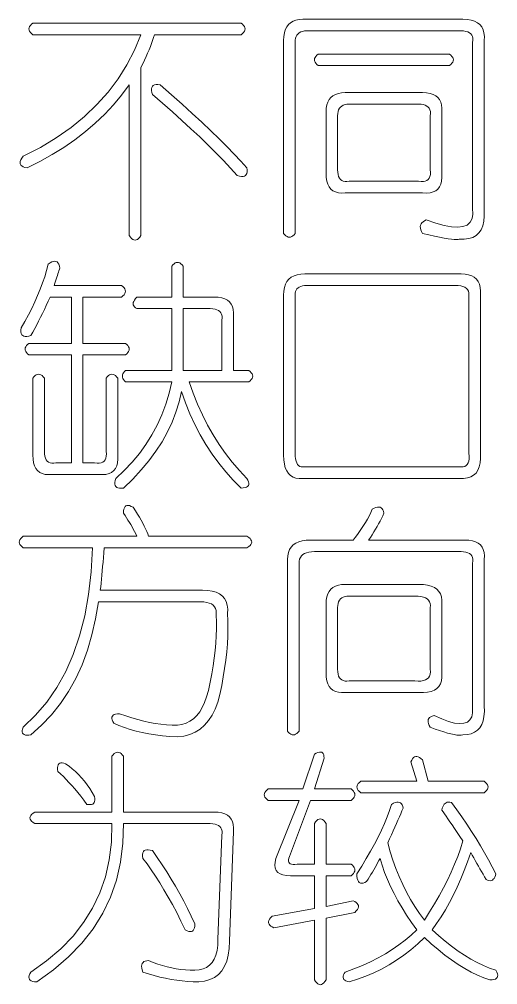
# Model space of a CAD drawing. Extents: x 0 to 297, y 0 to 210.
# Drawn here: x 109.26 to 119.18, y 35.34 to 55.36 of the extents above; entities that cross this region are included whole.
import ezdxf

# ---------------------------------------------------------------- set-up
doc = ezdxf.new("R2010")
doc.units = 0

msp = doc.modelspace()

# ---------------------------------------------------------------- linework, layer by layer
at = {"color": 255, "lineweight": 13}
for points in [[(109.541, 55.282), (113.861, 55.282), (113.89, 55.258), (113.912, 55.234), (113.928, 55.21), (113.938, 55.186), (113.941, 55.162), (113.938, 55.138), (113.928, 55.114), (113.912, 55.09), (113.89, 55.066), (113.861, 55.042), (112.061, 55.042), (112.044, 54.985), (112.024, 54.925), (112.002, 54.863), (111.978, 54.799), (111.951, 54.732), (111.922, 54.663), (111.89, 54.591), (111.856, 54.517), (111.82, 54.441), (111.781, 54.362), (111.781, 50.882), (111.757, 50.846), (111.733, 50.818), (111.709, 50.798), (111.685, 50.786), (111.661, 50.782), (111.637, 50.786), (111.613, 50.798), (111.589, 50.818), (111.565, 50.846), (111.541, 50.882), (111.541, 54.002), (111.383, 53.79), (111.213, 53.588), (111.031, 53.394), (110.837, 53.208), (110.631, 53.032), (110.413, 52.864), (110.183, 52.706), (109.941, 52.556), (109.687, 52.414), (109.421, 52.282), (109.377, 52.292), (109.341, 52.304), (109.313, 52.32), (109.293, 52.34), (109.281, 52.362), (109.277, 52.388), (109.281, 52.416), (109.293, 52.448), (109.313, 52.484), (109.341, 52.522), (109.697, 52.706), (110.027, 52.904), (110.333, 53.118), (110.615, 53.348), (110.871, 53.592), (111.103, 53.852), (111.309, 54.126), (111.491, 54.416), (111.649, 54.722), (111.781, 55.042), (109.541, 55.042), (109.512, 55.066), (109.49, 55.09), (109.474, 55.114), (109.464, 55.138), (109.461, 55.162), (109.464, 55.186), (109.474, 55.21), (109.49, 55.234), (109.512, 55.258)], [(115.141, 55.362), (118.461, 55.362), (118.552, 55.358), (118.632, 55.344), (118.702, 55.322), (118.762, 55.292), (118.811, 55.252), (118.85, 55.204), (118.878, 55.146), (118.896, 55.08), (118.904, 55.006), (118.901, 54.922), (118.901, 51.402), (118.903, 51.281), (118.893, 51.173), (118.871, 51.079), (118.837, 50.999), (118.791, 50.932), (118.733, 50.879), (118.663, 50.839), (118.581, 50.813), (118.487, 50.801), (118.381, 50.802), (118.359, 50.796), (118.325, 50.794), (118.279, 50.796), (118.221, 50.802), (118.151, 50.812), (118.069, 50.826), (117.975, 50.844), (117.869, 50.866), (117.751, 50.892), (117.621, 50.922), (117.6, 50.961), (117.586, 50.997), (117.578, 51.031), (117.576, 51.063), (117.581, 51.092), (117.592, 51.119), (117.61, 51.143), (117.634, 51.165), (117.664, 51.185), (117.701, 51.202), (117.898, 51.132), (118.072, 51.084), (118.224, 51.056), (118.354, 51.048), (118.461, 51.062), (118.546, 51.096), (118.608, 51.152), (118.648, 51.228), (118.666, 51.324), (118.661, 51.442), (118.661, 54.882), (118.666, 54.928), (118.664, 54.968), (118.656, 55.004), (118.642, 55.036), (118.621, 55.062), (118.594, 55.084), (118.56, 55.1), (118.52, 55.112), (118.474, 55.12), (118.421, 55.122), (115.221, 55.122), (115.175, 55.12), (115.135, 55.112), (115.099, 55.1), (115.067, 55.084), (115.041, 55.062), (115.019, 55.036), (115.003, 55.004), (114.991, 54.968), (114.983, 54.928), (114.981, 54.882), (114.981, 50.922), (114.957, 50.893), (114.933, 50.871), (114.909, 50.855), (114.885, 50.845), (114.861, 50.842), (114.837, 50.845), (114.813, 50.855), (114.789, 50.871), (114.765, 50.893), (114.741, 50.922), (114.741, 54.922), (114.745, 55.006), (114.757, 55.08), (114.777, 55.146), (114.805, 55.204), (114.841, 55.252), (114.885, 55.292), (114.937, 55.322), (114.997, 55.344), (115.065, 55.358)], [(115.461, 54.642), (118.181, 54.642), (118.21, 54.618), (118.232, 54.594), (118.248, 54.57), (118.258, 54.546), (118.261, 54.522), (118.258, 54.498), (118.248, 54.474), (118.232, 54.45), (118.21, 54.426), (118.181, 54.402), (115.461, 54.402), (115.432, 54.426), (115.41, 54.45), (115.394, 54.474), (115.384, 54.498), (115.381, 54.522), (115.384, 54.546), (115.394, 54.57), (115.41, 54.594), (115.432, 54.618)], [(112.181, 54.002), (112.415, 53.798), (112.637, 53.6), (112.847, 53.41), (113.045, 53.228), (113.231, 53.052), (113.405, 52.884), (113.567, 52.722), (113.717, 52.568), (113.855, 52.422), (113.981, 52.282), (113.986, 52.237), (113.986, 52.199), (113.98, 52.167), (113.968, 52.141), (113.951, 52.122), (113.928, 52.109), (113.9, 52.103), (113.866, 52.103), (113.826, 52.109), (113.781, 52.122), (113.641, 52.276), (113.493, 52.432), (113.337, 52.592), (113.173, 52.756), (113.001, 52.922), (112.821, 53.092), (112.633, 53.264), (112.437, 53.44), (112.233, 53.62), (112.021, 53.802), (112.008, 53.847), (112.002, 53.887), (112.002, 53.921), (112.008, 53.949), (112.021, 53.972), (112.04, 53.989), (112.066, 54.001), (112.098, 54.007), (112.136, 54.007)], [(116.021, 53.842), (117.621, 53.842), (117.704, 53.838), (117.778, 53.826), (117.842, 53.806), (117.896, 53.778), (117.941, 53.742), (117.976, 53.698), (118.002, 53.646), (118.018, 53.586), (118.024, 53.518), (118.021, 53.442), (118.021, 52.162), (118.024, 52.079), (118.018, 52.005), (118.002, 51.941), (117.976, 51.887), (117.941, 51.842), (117.896, 51.807), (117.842, 51.781), (117.778, 51.765), (117.704, 51.759), (117.621, 51.762), (116.021, 51.762), (115.945, 51.759), (115.877, 51.765), (115.817, 51.781), (115.765, 51.807), (115.721, 51.842), (115.685, 51.887), (115.657, 51.941), (115.637, 52.005), (115.625, 52.079), (115.621, 52.162), (115.621, 53.442), (115.625, 53.518), (115.637, 53.586), (115.657, 53.646), (115.685, 53.698), (115.721, 53.742), (115.765, 53.778), (115.817, 53.806), (115.877, 53.826), (115.945, 53.838)], [(117.541, 53.602), (116.101, 53.602), (116.055, 53.6), (116.015, 53.592), (115.979, 53.58), (115.947, 53.564), (115.921, 53.542), (115.899, 53.516), (115.883, 53.484), (115.871, 53.448), (115.863, 53.408), (115.861, 53.362), (115.861, 52.242), (115.863, 52.189), (115.871, 52.143), (115.883, 52.103), (115.899, 52.069), (115.921, 52.042), (115.947, 52.021), (115.979, 52.007), (116.015, 51.999), (116.055, 51.997), (116.101, 52.002), (117.541, 52.002), (117.594, 51.997), (117.64, 51.999), (117.68, 52.007), (117.714, 52.021), (117.741, 52.042), (117.762, 52.069), (117.776, 52.103), (117.784, 52.143), (117.786, 52.189), (117.781, 52.242), (117.781, 53.362), (117.786, 53.408), (117.784, 53.448), (117.776, 53.484), (117.762, 53.516), (117.741, 53.542), (117.714, 53.564), (117.68, 53.58), (117.64, 53.592), (117.594, 53.6)], [(109.501, 48.802), (109.456, 48.789), (109.416, 48.783), (109.382, 48.783), (109.354, 48.789), (109.331, 48.802), (109.314, 48.821), (109.302, 48.847), (109.296, 48.879), (109.296, 48.917), (109.301, 48.962), (109.379, 49.098), (109.451, 49.232), (109.519, 49.366), (109.583, 49.5), (109.641, 49.632), (109.695, 49.764), (109.743, 49.894), (109.787, 50.024), (109.827, 50.154), (109.861, 50.282), (109.899, 50.31), (109.935, 50.33), (109.967, 50.342), (109.995, 50.346), (110.021, 50.342), (110.043, 50.33), (110.063, 50.31), (110.079, 50.282), (110.091, 50.246), (110.101, 50.202), (110.093, 50.177), (110.083, 50.149), (110.073, 50.119), (110.063, 50.087), (110.051, 50.052), (110.039, 50.015), (110.025, 49.975), (110.011, 49.933), (109.997, 49.889), (109.981, 49.842), (111.381, 49.842), (111.41, 49.818), (111.432, 49.794), (111.448, 49.77), (111.458, 49.746), (111.461, 49.722), (111.458, 49.698), (111.448, 49.674), (111.432, 49.65), (111.41, 49.626), (111.381, 49.602), (110.581, 49.602), (110.581, 48.642), (111.461, 48.642), (111.49, 48.618), (111.512, 48.594), (111.528, 48.57), (111.538, 48.546), (111.541, 48.522), (111.538, 48.498), (111.528, 48.474), (111.512, 48.45), (111.49, 48.426), (111.461, 48.402), (110.581, 48.402), (110.581, 46.162), (110.821, 46.162), (110.874, 46.157), (110.92, 46.159), (110.96, 46.167), (110.994, 46.181), (111.021, 46.202), (111.042, 46.229), (111.056, 46.263), (111.064, 46.303), (111.066, 46.349), (111.061, 46.402), (111.061, 47.922), (111.085, 47.951), (111.109, 47.973), (111.133, 47.989), (111.157, 47.999), (111.181, 48.002), (111.205, 47.999), (111.229, 47.989), (111.253, 47.973), (111.277, 47.951), (111.301, 47.922), (111.301, 46.322), (111.304, 46.239), (111.298, 46.165), (111.282, 46.101), (111.256, 46.047), (111.221, 46.002), (111.176, 45.967), (111.122, 45.941), (111.058, 45.925), (110.984, 45.919), (110.901, 45.922), (109.941, 45.922), (109.865, 45.919), (109.797, 45.925), (109.737, 45.941), (109.685, 45.967), (109.641, 46.002), (109.605, 46.047), (109.577, 46.101), (109.557, 46.165), (109.545, 46.239), (109.541, 46.322), (109.541, 47.922), (109.565, 47.951), (109.589, 47.973), (109.613, 47.989), (109.637, 47.999), (109.661, 48.002), (109.685, 47.999), (109.709, 47.989), (109.733, 47.973), (109.757, 47.951), (109.781, 47.922), (109.781, 46.402), (109.783, 46.349), (109.791, 46.303), (109.803, 46.263), (109.819, 46.229), (109.841, 46.202), (109.867, 46.181), (109.899, 46.167), (109.935, 46.159), (109.975, 46.157), (110.021, 46.162), (110.341, 46.162), (110.341, 48.402), (109.461, 48.402), (109.432, 48.426), (109.41, 48.45), (109.394, 48.474), (109.384, 48.498), (109.381, 48.522), (109.384, 48.546), (109.394, 48.57), (109.41, 48.594), (109.432, 48.618), (109.461, 48.642), (110.341, 48.642), (110.341, 49.602), (109.901, 49.602), (109.861, 49.515), (109.821, 49.429), (109.781, 49.345), (109.741, 49.263), (109.701, 49.182), (109.661, 49.103), (109.621, 49.025), (109.581, 48.949), (109.541, 48.875)], [(112.661, 50.242), (112.661, 49.602), (113.301, 49.602), (113.384, 49.598), (113.458, 49.586), (113.522, 49.566), (113.576, 49.538), (113.621, 49.502), (113.656, 49.458), (113.682, 49.406), (113.698, 49.346), (113.704, 49.278), (113.701, 49.202), (113.701, 48.082), (114.021, 48.082), (114.05, 48.058), (114.072, 48.034), (114.088, 48.01), (114.098, 47.986), (114.101, 47.962), (114.098, 47.938), (114.088, 47.914), (114.072, 47.89), (114.05, 47.866), (114.021, 47.842), (112.781, 47.842), (112.865, 47.606), (112.957, 47.378), (113.057, 47.158), (113.165, 46.946), (113.281, 46.742), (113.405, 46.546), (113.537, 46.358), (113.677, 46.178), (113.825, 46.006), (113.981, 45.842), (114.001, 45.804), (114.015, 45.77), (114.021, 45.74), (114.019, 45.714), (114.011, 45.692), (113.995, 45.674), (113.973, 45.66), (113.943, 45.65), (113.905, 45.644), (113.861, 45.642), (113.697, 45.806), (113.543, 45.978), (113.397, 46.158), (113.259, 46.346), (113.131, 46.542), (113.011, 46.746), (112.901, 46.958), (112.799, 47.178), (112.705, 47.406), (112.621, 47.642), (112.573, 47.428), (112.509, 47.216), (112.429, 47.008), (112.333, 46.804), (112.221, 46.602), (112.093, 46.404), (111.949, 46.208), (111.789, 46.016), (111.613, 45.828), (111.421, 45.642), (111.376, 45.637), (111.338, 45.637), (111.306, 45.643), (111.28, 45.655), (111.261, 45.672), (111.248, 45.695), (111.242, 45.723), (111.242, 45.757), (111.248, 45.797), (111.261, 45.842), (111.438, 46.006), (111.602, 46.178), (111.752, 46.358), (111.888, 46.546), (112.011, 46.742), (112.12, 46.946), (112.216, 47.158), (112.298, 47.378), (112.366, 47.606), (112.421, 47.842), (111.461, 47.842), (111.439, 47.866), (111.423, 47.89), (111.411, 47.914), (111.403, 47.938), (111.401, 47.962), (111.403, 47.986), (111.411, 48.01), (111.423, 48.034), (111.439, 48.058), (111.461, 48.082), (112.421, 48.082), (112.421, 49.362), (111.701, 49.362), (111.672, 49.379), (111.65, 49.397), (111.634, 49.417), (111.624, 49.439), (111.621, 49.462), (111.624, 49.487), (111.634, 49.513), (111.65, 49.541), (111.672, 49.571), (111.701, 49.602), (112.421, 49.602), (112.421, 50.242), (112.445, 50.271), (112.469, 50.293), (112.493, 50.309), (112.517, 50.319), (112.541, 50.322), (112.565, 50.319), (112.589, 50.309), (112.613, 50.293), (112.637, 50.271)], [(115.181, 50.082), (118.421, 50.082), (118.504, 50.078), (118.578, 50.064), (118.642, 50.042), (118.696, 50.012), (118.741, 49.972), (118.776, 49.924), (118.802, 49.866), (118.818, 49.8), (118.824, 49.726), (118.821, 49.642), (118.821, 46.362), (118.824, 46.256), (118.816, 46.162), (118.798, 46.08), (118.77, 46.01), (118.731, 45.952), (118.682, 45.906), (118.622, 45.872), (118.552, 45.85), (118.472, 45.84), (118.381, 45.842), (115.141, 45.842), (115.065, 45.84), (114.997, 45.848), (114.937, 45.868), (114.885, 45.9), (114.841, 45.942), (114.805, 45.996), (114.777, 46.06), (114.757, 46.136), (114.745, 46.224), (114.741, 46.322), (114.741, 49.642), (114.745, 49.726), (114.759, 49.8), (114.781, 49.866), (114.811, 49.924), (114.851, 49.972), (114.899, 50.012), (114.957, 50.042), (115.023, 50.064), (115.097, 50.078)], [(118.301, 49.842), (115.221, 49.842), (115.175, 49.84), (115.135, 49.834), (115.099, 49.824), (115.067, 49.81), (115.041, 49.792), (115.019, 49.77), (115.003, 49.744), (114.991, 49.714), (114.983, 49.68), (114.981, 49.642), (114.981, 46.362), (114.983, 46.302), (114.989, 46.248), (114.999, 46.202), (115.013, 46.164), (115.031, 46.132), (115.053, 46.108), (115.079, 46.09), (115.109, 46.08), (115.143, 46.078), (115.181, 46.082), (118.381, 46.082), (118.426, 46.078), (118.466, 46.08), (118.5, 46.09), (118.528, 46.108), (118.551, 46.132), (118.568, 46.164), (118.58, 46.202), (118.586, 46.248), (118.586, 46.302), (118.581, 46.362), (118.581, 49.602), (118.585, 49.648), (118.583, 49.688), (118.573, 49.724), (118.555, 49.756), (118.531, 49.782), (118.499, 49.804), (118.461, 49.82), (118.415, 49.832), (118.361, 49.84)], [(113.461, 49.122), (113.466, 49.168), (113.464, 49.208), (113.456, 49.244), (113.442, 49.276), (113.421, 49.302), (113.394, 49.324), (113.36, 49.34), (113.32, 49.352), (113.274, 49.36), (113.221, 49.362), (112.661, 49.362), (112.661, 48.082), (113.461, 48.082)], [(111.621, 45.242), (111.667, 45.171), (111.711, 45.103), (111.751, 45.037), (111.787, 44.973), (111.821, 44.912), (111.851, 44.853), (111.879, 44.797), (111.903, 44.743), (111.923, 44.691), (111.941, 44.642), (113.981, 44.642), (114.017, 44.618), (114.045, 44.594), (114.065, 44.57), (114.077, 44.546), (114.081, 44.522), (114.077, 44.498), (114.065, 44.474), (114.045, 44.45), (114.017, 44.426), (113.981, 44.402), (111.021, 44.402), (111.013, 44.3), (111.005, 44.2), (110.997, 44.104), (110.989, 44.012), (110.981, 43.922), (110.973, 43.836), (110.965, 43.752), (110.957, 43.672), (110.949, 43.596), (110.941, 43.522), (113.061, 43.522), (113.167, 43.517), (113.261, 43.503), (113.343, 43.479), (113.413, 43.445), (113.471, 43.402), (113.517, 43.349), (113.551, 43.287), (113.573, 43.215), (113.583, 43.133), (113.581, 43.042), (113.587, 42.888), (113.587, 42.732), (113.583, 42.572), (113.575, 42.408), (113.561, 42.242), (113.543, 42.072), (113.519, 41.9), (113.491, 41.724), (113.459, 41.544), (113.421, 41.362), (113.376, 41.202), (113.322, 41.058), (113.258, 40.93), (113.184, 40.818), (113.101, 40.722), (113.008, 40.642), (112.906, 40.578), (112.794, 40.53), (112.672, 40.498), (112.541, 40.482), (112.384, 40.492), (112.232, 40.506), (112.086, 40.524), (111.946, 40.546), (111.811, 40.572), (111.682, 40.602), (111.558, 40.636), (111.44, 40.674), (111.328, 40.716), (111.221, 40.762), (111.201, 40.8), (111.187, 40.834), (111.181, 40.864), (111.183, 40.89), (111.191, 40.912), (111.207, 40.93), (111.229, 40.944), (111.259, 40.954), (111.297, 40.96), (111.341, 40.962), (111.468, 40.916), (111.594, 40.876), (111.718, 40.84), (111.84, 40.808), (111.961, 40.782), (112.08, 40.76), (112.198, 40.744), (112.314, 40.732), (112.428, 40.724), (112.541, 40.722), (112.634, 40.736), (112.72, 40.764), (112.8, 40.804), (112.874, 40.856), (112.941, 40.922), (113.002, 41), (113.056, 41.092), (113.104, 41.196), (113.146, 41.312), (113.181, 41.442), (113.219, 41.616), (113.251, 41.786), (113.279, 41.952), (113.303, 42.114), (113.321, 42.272), (113.335, 42.426), (113.343, 42.576), (113.347, 42.722), (113.347, 42.864), (113.341, 43.002), (113.345, 43.055), (113.341, 43.103), (113.329, 43.145), (113.309, 43.181), (113.281, 43.212), (113.245, 43.237), (113.201, 43.257), (113.149, 43.271), (113.089, 43.279), (113.021, 43.282), (110.901, 43.282), (110.844, 42.93), (110.768, 42.596), (110.674, 42.278), (110.562, 41.976), (110.431, 41.692), (110.282, 41.424), (110.114, 41.174), (109.928, 40.94), (109.724, 40.722), (109.501, 40.522), (109.456, 40.516), (109.418, 40.516), (109.386, 40.52), (109.36, 40.528), (109.341, 40.542), (109.328, 40.56), (109.322, 40.584), (109.322, 40.612), (109.328, 40.644), (109.341, 40.682), (109.6, 40.928), (109.834, 41.202), (110.042, 41.504), (110.224, 41.834), (110.381, 42.192), (110.512, 42.578), (110.618, 42.992), (110.698, 43.434), (110.752, 43.904), (110.781, 44.402), (109.341, 44.402), (109.312, 44.426), (109.29, 44.45), (109.274, 44.474), (109.264, 44.498), (109.261, 44.522), (109.264, 44.546), (109.274, 44.57), (109.29, 44.594), (109.312, 44.618), (109.341, 44.642), (111.701, 44.642), (111.677, 44.69), (111.651, 44.738), (111.625, 44.786), (111.599, 44.834), (111.571, 44.882), (111.543, 44.93), (111.513, 44.978), (111.483, 45.026), (111.453, 45.074), (111.421, 45.122), (111.423, 45.166), (111.429, 45.204), (111.439, 45.234), (111.453, 45.256), (111.471, 45.272), (111.493, 45.28), (111.519, 45.282), (111.549, 45.276), (111.583, 45.262)], [(116.581, 45.202), (116.619, 45.223), (116.655, 45.237), (116.687, 45.245), (116.715, 45.247), (116.741, 45.242), (116.763, 45.231), (116.783, 45.213), (116.799, 45.189), (116.811, 45.159), (116.821, 45.122), (116.796, 45.066), (116.77, 45.01), (116.742, 44.954), (116.712, 44.898), (116.681, 44.842), (116.648, 44.786), (116.614, 44.73), (116.578, 44.674), (116.54, 44.618), (116.501, 44.562), (118.501, 44.562), (118.584, 44.558), (118.658, 44.546), (118.722, 44.526), (118.776, 44.498), (118.821, 44.462), (118.856, 44.418), (118.882, 44.366), (118.898, 44.306), (118.904, 44.238), (118.901, 44.162), (118.901, 41.122), (118.904, 41.008), (118.896, 40.906), (118.878, 40.816), (118.85, 40.738), (118.811, 40.672), (118.762, 40.618), (118.702, 40.576), (118.632, 40.546), (118.552, 40.528), (118.461, 40.522), (118.425, 40.516), (118.383, 40.516), (118.333, 40.52), (118.275, 40.528), (118.211, 40.542), (118.139, 40.56), (118.061, 40.584), (117.975, 40.612), (117.881, 40.644), (117.781, 40.682), (117.76, 40.72), (117.746, 40.756), (117.738, 40.788), (117.736, 40.816), (117.741, 40.842), (117.752, 40.864), (117.77, 40.884), (117.794, 40.9), (117.824, 40.912), (117.861, 40.922), (118.02, 40.852), (118.162, 40.8), (118.286, 40.768), (118.392, 40.756), (118.481, 40.762), (118.552, 40.788), (118.606, 40.832), (118.642, 40.896), (118.66, 40.98), (118.661, 41.082), (118.661, 44.082), (118.666, 44.128), (118.664, 44.168), (118.656, 44.204), (118.642, 44.236), (118.621, 44.262), (118.594, 44.284), (118.56, 44.3), (118.52, 44.312), (118.474, 44.32), (118.421, 44.322), (115.381, 44.322), (115.32, 44.32), (115.266, 44.312), (115.218, 44.3), (115.176, 44.284), (115.141, 44.262), (115.112, 44.236), (115.09, 44.204), (115.074, 44.168), (115.064, 44.128), (115.061, 44.082), (115.061, 40.602), (115.037, 40.573), (115.013, 40.551), (114.989, 40.535), (114.965, 40.525), (114.941, 40.522), (114.917, 40.525), (114.893, 40.535), (114.869, 40.551), (114.845, 40.573), (114.821, 40.602), (114.821, 44.162), (114.826, 44.238), (114.84, 44.306), (114.864, 44.366), (114.898, 44.418), (114.941, 44.462), (114.994, 44.498), (115.056, 44.526), (115.128, 44.546), (115.21, 44.558), (115.301, 44.562), (116.181, 44.562), (116.228, 44.619), (116.274, 44.677), (116.318, 44.737), (116.36, 44.799), (116.401, 44.862), (116.44, 44.927), (116.478, 44.993), (116.514, 45.061), (116.548, 45.131)], [(116.021, 43.642), (117.541, 43.642), (117.639, 43.638), (117.727, 43.626), (117.803, 43.606), (117.867, 43.578), (117.921, 43.542), (117.963, 43.498), (117.995, 43.446), (118.015, 43.386), (118.023, 43.318), (118.021, 43.242), (118.021, 41.802), (118.023, 41.719), (118.015, 41.645), (117.995, 41.581), (117.963, 41.527), (117.921, 41.482), (117.867, 41.447), (117.803, 41.421), (117.727, 41.405), (117.639, 41.399), (117.541, 41.402), (116.021, 41.402), (115.945, 41.399), (115.877, 41.405), (115.817, 41.421), (115.765, 41.447), (115.721, 41.482), (115.685, 41.527), (115.657, 41.581), (115.637, 41.645), (115.625, 41.719), (115.621, 41.802), (115.621, 43.242), (115.625, 43.318), (115.637, 43.386), (115.657, 43.446), (115.685, 43.498), (115.721, 43.542), (115.765, 43.578), (115.817, 43.606), (115.877, 43.626), (115.945, 43.638)], [(117.461, 43.402), (116.101, 43.402), (116.055, 43.4), (116.015, 43.392), (115.979, 43.38), (115.947, 43.364), (115.921, 43.342), (115.899, 43.316), (115.883, 43.284), (115.871, 43.248), (115.863, 43.208), (115.861, 43.162), (115.861, 41.882), (115.863, 41.829), (115.871, 41.783), (115.883, 41.743), (115.899, 41.709), (115.921, 41.682), (115.947, 41.661), (115.979, 41.647), (116.015, 41.639), (116.055, 41.637), (116.101, 41.642), (117.461, 41.642), (117.529, 41.637), (117.589, 41.639), (117.641, 41.647), (117.685, 41.661), (117.721, 41.682), (117.749, 41.709), (117.769, 41.743), (117.781, 41.783), (117.785, 41.829), (117.781, 41.882), (117.781, 43.162), (117.785, 43.208), (117.781, 43.248), (117.769, 43.284), (117.749, 43.316), (117.721, 43.342), (117.685, 43.364), (117.641, 43.38), (117.589, 43.392), (117.529, 43.4)], [(111.181, 40.082), (111.205, 40.111), (111.229, 40.133), (111.253, 40.149), (111.277, 40.159), (111.301, 40.162), (111.325, 40.159), (111.349, 40.149), (111.373, 40.133), (111.397, 40.111), (111.421, 40.082), (111.421, 38.922), (113.301, 38.922), (113.384, 38.918), (113.458, 38.906), (113.522, 38.886), (113.576, 38.858), (113.621, 38.822), (113.656, 38.778), (113.682, 38.726), (113.698, 38.666), (113.704, 38.598), (113.701, 38.522), (113.621, 36.242), (113.615, 36.09), (113.595, 35.952), (113.563, 35.83), (113.519, 35.724), (113.461, 35.632), (113.391, 35.556), (113.307, 35.494), (113.211, 35.448), (113.103, 35.418), (112.981, 35.402), (112.869, 35.404), (112.755, 35.41), (112.641, 35.42), (112.527, 35.434), (112.411, 35.452), (112.295, 35.474), (112.177, 35.5), (112.059, 35.53), (111.941, 35.564), (111.821, 35.602), (111.808, 35.648), (111.8, 35.688), (111.798, 35.724), (111.802, 35.756), (111.811, 35.782), (111.826, 35.804), (111.846, 35.82), (111.872, 35.832), (111.904, 35.84), (111.941, 35.842), (112.037, 35.804), (112.133, 35.77), (112.229, 35.74), (112.325, 35.714), (112.421, 35.692), (112.517, 35.674), (112.613, 35.66), (112.709, 35.65), (112.805, 35.644), (112.901, 35.642), (112.992, 35.648), (113.074, 35.668), (113.146, 35.7), (113.208, 35.744), (113.261, 35.802), (113.304, 35.872), (113.338, 35.956), (113.362, 36.052), (113.376, 36.16), (113.381, 36.282), (113.461, 38.442), (113.466, 38.488), (113.464, 38.528), (113.456, 38.564), (113.442, 38.596), (113.421, 38.622), (113.394, 38.644), (113.36, 38.66), (113.32, 38.672), (113.274, 38.68), (113.221, 38.682), (111.421, 38.682), (111.41, 38.275), (111.362, 37.885), (111.276, 37.513), (111.152, 37.159), (110.991, 36.822), (110.792, 36.503), (110.556, 36.201), (110.282, 35.917), (109.97, 35.651), (109.621, 35.402), (109.577, 35.404), (109.539, 35.41), (109.509, 35.42), (109.487, 35.434), (109.471, 35.452), (109.463, 35.474), (109.461, 35.5), (109.467, 35.53), (109.481, 35.564), (109.501, 35.602), (109.827, 35.834), (110.119, 36.084), (110.375, 36.35), (110.595, 36.632), (110.781, 36.932), (110.931, 37.248), (111.047, 37.582), (111.127, 37.932), (111.171, 38.298), (111.181, 38.682), (109.581, 38.682), (109.545, 38.706), (109.517, 38.73), (109.497, 38.754), (109.485, 38.778), (109.481, 38.802), (109.485, 38.826), (109.497, 38.85), (109.517, 38.874), (109.545, 38.898), (109.581, 38.922), (111.181, 38.922)], [(114.421, 39.402), (115.141, 39.402), (115.381, 40.122), (115.419, 40.143), (115.453, 40.157), (115.483, 40.165), (115.509, 40.167), (115.531, 40.162), (115.549, 40.151), (115.563, 40.133), (115.573, 40.109), (115.579, 40.079), (115.581, 40.042), (115.381, 39.402), (116.141, 39.402), (116.17, 39.378), (116.192, 39.354), (116.208, 39.33), (116.218, 39.306), (116.221, 39.282), (116.218, 39.258), (116.208, 39.234), (116.192, 39.21), (116.17, 39.186), (116.141, 39.162), (115.301, 39.162), (114.861, 38.002), (114.848, 37.964), (114.842, 37.932), (114.842, 37.904), (114.848, 37.88), (114.861, 37.862), (114.88, 37.848), (114.906, 37.84), (114.938, 37.836), (114.976, 37.836), (115.021, 37.842), (115.381, 37.842), (115.381, 38.682), (115.405, 38.718), (115.429, 38.746), (115.453, 38.766), (115.477, 38.778), (115.501, 38.782), (115.525, 38.778), (115.549, 38.766), (115.573, 38.746), (115.597, 38.718), (115.621, 38.682), (115.621, 37.842), (116.141, 37.842), (116.17, 37.818), (116.192, 37.794), (116.208, 37.77), (116.218, 37.746), (116.221, 37.722), (116.218, 37.698), (116.208, 37.674), (116.192, 37.65), (116.17, 37.626), (116.141, 37.602), (115.621, 37.602), (115.621, 36.962), (116.181, 37.082), (116.217, 37.065), (116.247, 37.047), (116.269, 37.027), (116.283, 37.005), (116.291, 36.982), (116.291, 36.957), (116.285, 36.931), (116.271, 36.903), (116.249, 36.873), (116.221, 36.842), (115.621, 36.722), (115.621, 35.442), (115.597, 35.406), (115.573, 35.378), (115.549, 35.358), (115.525, 35.346), (115.501, 35.342), (115.477, 35.346), (115.453, 35.358), (115.429, 35.378), (115.405, 35.406), (115.381, 35.442), (115.381, 36.682), (114.541, 36.522), (114.505, 36.539), (114.475, 36.557), (114.453, 36.577), (114.439, 36.599), (114.431, 36.622), (114.431, 36.647), (114.437, 36.673), (114.451, 36.701), (114.473, 36.731), (114.501, 36.762), (115.381, 36.922), (115.381, 37.602), (114.981, 37.602), (114.883, 37.598), (114.799, 37.604), (114.727, 37.618), (114.667, 37.64), (114.621, 37.672), (114.587, 37.712), (114.567, 37.762), (114.559, 37.82), (114.563, 37.886), (114.581, 37.962), (115.061, 39.162), (114.421, 39.162), (114.392, 39.186), (114.37, 39.21), (114.354, 39.234), (114.344, 39.258), (114.341, 39.282), (114.344, 39.306), (114.354, 39.33), (114.37, 39.354), (114.392, 39.378)], [(117.621, 40.002), (117.741, 39.562), (118.901, 39.562), (118.93, 39.538), (118.952, 39.514), (118.968, 39.49), (118.978, 39.466), (118.981, 39.442), (118.978, 39.418), (118.968, 39.394), (118.952, 39.37), (118.93, 39.346), (118.901, 39.322), (116.341, 39.322), (116.312, 39.346), (116.29, 39.37), (116.274, 39.394), (116.264, 39.418), (116.261, 39.442), (116.264, 39.466), (116.274, 39.49), (116.29, 39.514), (116.312, 39.538), (116.341, 39.562), (117.501, 39.562), (117.381, 39.962), (117.398, 39.998), (117.416, 40.028), (117.436, 40.05), (117.458, 40.064), (117.481, 40.072), (117.506, 40.072), (117.532, 40.066), (117.56, 40.052), (117.59, 40.03)], [(110.221, 39.922), (110.292, 39.872), (110.36, 39.818), (110.426, 39.76), (110.49, 39.698), (110.551, 39.632), (110.61, 39.562), (110.666, 39.488), (110.72, 39.41), (110.772, 39.328), (110.821, 39.242), (110.827, 39.204), (110.827, 39.172), (110.823, 39.144), (110.815, 39.12), (110.801, 39.102), (110.783, 39.088), (110.759, 39.08), (110.731, 39.076), (110.699, 39.076), (110.661, 39.082), (110.597, 39.168), (110.535, 39.25), (110.473, 39.328), (110.411, 39.402), (110.351, 39.472), (110.291, 39.538), (110.233, 39.6), (110.175, 39.658), (110.117, 39.712), (110.061, 39.762), (110.055, 39.807), (110.055, 39.845), (110.059, 39.877), (110.067, 39.903), (110.081, 39.922), (110.099, 39.935), (110.123, 39.941), (110.151, 39.941), (110.183, 39.935)], [(116.261, 37.642), (116.362, 37.8), (116.456, 37.956), (116.544, 38.108), (116.626, 38.256), (116.701, 38.402), (116.77, 38.544), (116.832, 38.684), (116.888, 38.82), (116.938, 38.952), (116.981, 39.082), (117.019, 39.103), (117.055, 39.117), (117.087, 39.125), (117.115, 39.127), (117.141, 39.122), (117.163, 39.111), (117.183, 39.093), (117.199, 39.069), (117.211, 39.039), (117.221, 39.002), (117.196, 38.944), (117.17, 38.884), (117.142, 38.82), (117.112, 38.752), (117.081, 38.682), (117.048, 38.608), (117.014, 38.532), (116.978, 38.452), (116.94, 38.368), (116.901, 38.282), (116.952, 38.1), (117.008, 37.924), (117.07, 37.752), (117.138, 37.584), (117.211, 37.422), (117.29, 37.264), (117.374, 37.112), (117.464, 36.964), (117.56, 36.82), (117.661, 36.682), (117.77, 36.85), (117.872, 37.016), (117.968, 37.182), (118.058, 37.348), (118.141, 37.512), (118.218, 37.676), (118.288, 37.838), (118.352, 38), (118.41, 38.162), (118.461, 38.322), (118.399, 38.415), (118.341, 38.501), (118.287, 38.581), (118.237, 38.655), (118.191, 38.722), (118.149, 38.783), (118.111, 38.837), (118.077, 38.885), (118.047, 38.927), (118.021, 38.962), (118.03, 39), (118.042, 39.032), (118.056, 39.06), (118.072, 39.084), (118.091, 39.102), (118.112, 39.116), (118.136, 39.124), (118.162, 39.128), (118.19, 39.128), (118.221, 39.122), (118.331, 38.97), (118.437, 38.82), (118.539, 38.67), (118.637, 38.52), (118.731, 38.372), (118.821, 38.224), (118.907, 38.078), (118.989, 37.932), (119.067, 37.786), (119.141, 37.642), (119.132, 37.605), (119.12, 37.573), (119.106, 37.547), (119.09, 37.527), (119.071, 37.512), (119.05, 37.503), (119.026, 37.499), (119, 37.501), (118.972, 37.509), (118.941, 37.522), (118.909, 37.578), (118.877, 37.634), (118.845, 37.69), (118.813, 37.746), (118.781, 37.802), (118.749, 37.858), (118.717, 37.914), (118.685, 37.97), (118.653, 38.026), (118.621, 38.082), (118.555, 37.893), (118.487, 37.711), (118.415, 37.535), (118.339, 37.365), (118.261, 37.202), (118.179, 37.045), (118.095, 36.895), (118.007, 36.751), (117.915, 36.613), (117.821, 36.482), (117.957, 36.358), (118.091, 36.244), (118.225, 36.138), (118.359, 36.04), (118.491, 35.952), (118.623, 35.872), (118.753, 35.802), (118.883, 35.74), (119.013, 35.686), (119.141, 35.642), (119.161, 35.604), (119.175, 35.57), (119.181, 35.54), (119.179, 35.514), (119.171, 35.492), (119.155, 35.474), (119.133, 35.46), (119.103, 35.45), (119.065, 35.444), (119.021, 35.442), (118.892, 35.487), (118.762, 35.541), (118.63, 35.605), (118.496, 35.679), (118.361, 35.762), (118.224, 35.855), (118.086, 35.957), (117.946, 36.069), (117.804, 36.191), (117.661, 36.322), (117.523, 36.19), (117.381, 36.068), (117.235, 35.954), (117.085, 35.848), (116.931, 35.752), (116.773, 35.664), (116.611, 35.586), (116.445, 35.516), (116.275, 35.454), (116.101, 35.402), (116.064, 35.411), (116.034, 35.423), (116.01, 35.437), (115.992, 35.453), (115.981, 35.472), (115.976, 35.493), (115.978, 35.517), (115.986, 35.543), (116, 35.571), (116.021, 35.602), (116.201, 35.668), (116.375, 35.74), (116.541, 35.816), (116.699, 35.896), (116.851, 35.982), (116.995, 36.072), (117.133, 36.168), (117.263, 36.268), (117.385, 36.372), (117.501, 36.482), (117.393, 36.634), (117.291, 36.784), (117.197, 36.934), (117.111, 37.084), (117.031, 37.232), (116.959, 37.38), (116.893, 37.526), (116.835, 37.672), (116.785, 37.818), (116.741, 37.962), (116.717, 37.914), (116.691, 37.866), (116.665, 37.818), (116.639, 37.77), (116.611, 37.722), (116.583, 37.674), (116.553, 37.626), (116.523, 37.578), (116.493, 37.53), (116.461, 37.482), (116.423, 37.462), (116.389, 37.45), (116.359, 37.446), (116.333, 37.45), (116.311, 37.462), (116.293, 37.482), (116.279, 37.51), (116.269, 37.546), (116.263, 37.59)], [(112.021, 38.122), (112.123, 37.977), (112.223, 37.831), (112.319, 37.683), (112.411, 37.533), (112.501, 37.382), (112.587, 37.229), (112.671, 37.075), (112.751, 36.919), (112.827, 36.761), (112.901, 36.602), (112.899, 36.558), (112.893, 36.52), (112.883, 36.49), (112.869, 36.468), (112.851, 36.452), (112.829, 36.444), (112.803, 36.442), (112.773, 36.448), (112.739, 36.462), (112.701, 36.482), (112.613, 36.662), (112.525, 36.836), (112.437, 37.002), (112.349, 37.16), (112.261, 37.312), (112.173, 37.456), (112.085, 37.594), (111.997, 37.724), (111.909, 37.846), (111.821, 37.962), (111.816, 38.007), (111.816, 38.045), (111.822, 38.077), (111.834, 38.103), (111.851, 38.122), (111.874, 38.135), (111.902, 38.141), (111.936, 38.141), (111.976, 38.135)]]:
    msp.add_lwpolyline(points, close=True, dxfattribs=at)

doc.saveas('drawing.dxf')
